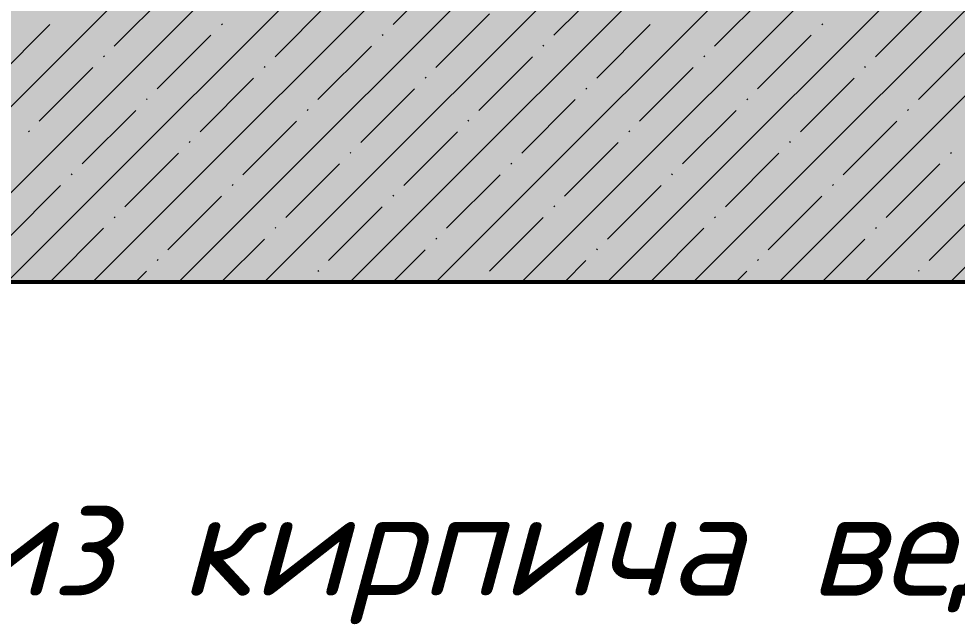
# Model space of a CAD drawing. Header units: millimetres. Extents: x -81576 to 1046824, y -248937 to 691537.
# Drawn here: x -11188 to -8692, y 616929 to 618539 of the extents above; entities that cross this region are included whole.
import ezdxf

# ---------------------------------------------------------------- set-up
doc = ezdxf.new("R2010")
doc.units = ezdxf.units.MM
doc.layers.add('PDF _Геометрия', color=7, linetype='Continuous', true_color=0x1d1d1d)
doc.layers.add('PDF _Сплошная заливка', color=7, linetype='Continuous', true_color=0xffffff)
doc.layers.add('PDF _Текст', color=7, linetype='Continuous')
doc.styles.add('PDF ISOCPEUR Italic', font='isocpeui.ttf')

msp = doc.modelspace()

# ---------------------------------------------------------------- hatches: boundary and pattern name
at = {"layer": 'PDF _Сплошная заливка', "true_color": 0x636466, "transparency": 33554559}
h = msp.add_hatch(color=251, dxfattribs=at)
h.paths.add_polyline_path([(-14198.8, 617839.9), (-46, 617839.9), (-46, 618839.9), (-487.7, 618839.9), (-487.7, 634793.8), (-987.7, 634793.8), (-987.7, 629959.9), (-3957.7, 629959.9), (-3957.7, 629709.9), (-4557.7, 629709.9), (-4557.7, 629409.9), (-5157.7, 629409.9), (-5157.7, 629109.9), (-5757.7, 629109.9), (-5757.7, 628809.9), (-6357.7, 628809.9), (-6357.7, 628509.9), (-6957.7, 628509.9), (-6957.7, 628209.9), (-7557.7, 628209.9), (-7557.7, 627909.9), (-8157.7, 627909.9), (-8157.7, 627609.9), (-8757.7, 627609.9), (-8757.7, 627309.9), (-9357.7, 627309.9), (-9357.7, 627009.9), (-9957.7, 627009.9), (-9957.7, 626709.9), (-10557.7, 626709.9), (-10557.7, 626409.9), (-11157.7, 626409.9), (-11157.7, 626109.9), (-11757.7, 626109.9), (-11757.7, 625579.9), (-18387.7, 625579.9), (-18387.7, 633599.9), (-11037.7, 633599.9), (-11037.7, 634234.5), (-9691.8, 634907.4), (-9784.9, 635093.8), (-9934.9, 634793.8), (-11157.7, 634793.8), (-11157.7, 634509.9), (-11757.7, 634509.9), (-11757.7, 634079.9), (-18387.7, 634079.9), (-18387.7, 634793.8), (-18887.7, 634793.8), (-18887.7, 617839.9), (-18387.7, 617839.9)], flags=0)
h.paths.add_polyline_path([(-9481.2, 618839.9), (-11037.7, 618839.9), (-11037.7, 619074.5), (-4145.8, 622979.9), (-987.7, 622979.9), (-987.7, 618839.9), (-7122.4, 618839.9)], flags=0)
h.paths.add_polyline_path([(-11757.7, 618839.9), (-18387.7, 618839.9), (-18387.7, 625099.9), (-11037.7, 625099.9), (-11037.7, 625834.5), (-3584.2, 629559.9), (-987.7, 629559.9), (-987.7, 623379.9), (-3987.7, 623379.9), (-3987.7, 623429.9), (-4557.7, 623429.9), (-4557.7, 623089.9), (-5157.7, 623089.9), (-5157.7, 622749.9), (-5757.7, 622749.9), (-5757.7, 622409.9), (-6357.7, 622409.9), (-6357.7, 622069.9), (-6957.7, 622069.9), (-6957.7, 621729.9), (-7557.7, 621729.9), (-7557.7, 621389.9), (-8157.7, 621389.9), (-8157.7, 621049.9), (-8757.7, 621049.9), (-8757.7, 620709.9), (-9357.7, 620709.9), (-9357.7, 620369.9), (-9957.7, 620369.9), (-9957.7, 620029.9), (-10557.7, 620029.9), (-10557.7, 619689.9), (-11157.7, 619689.9), (-11157.7, 619349.9), (-11757.7, 619349.9), (-11757.7, 618888.4)], flags=0)

# ---------------------------------------------------------------- linework, layer by layer
at = {"layer": 'PDF _Геометрия', "color": 7, "lineweight": 53}
msp.add_lwpolyline([(-18887.7, 634793.8), (-18887.7, 617839.9), (-46, 617839.9)], dxfattribs=at)
at = {"layer": 'PDF _Геометрия', "color": 250, "lineweight": 9, "true_color": 0x2c2c2c}
for points in [[(-11675.1, 617839.9), (-10675.1, 618839.9)], [(-11447, 617839.9), (-10447, 618839.9)], [(-11218.9, 617839.9), (-10218.9, 618839.9)], [(-10990.8, 617839.9), (-9990.8, 618839.9)], [(-10762.7, 617839.9), (-9762.7, 618839.9)], [(-10534.6, 617839.9), (-9534.6, 618839.9)], [(-10306.5, 617839.9), (-9306.5, 618839.9)], [(-10078.4, 617839.9), (-9078.4, 618839.9)], [(-9850.3, 617839.9), (-8850.3, 618839.9)], [(-9622.2, 617839.9), (-8622.2, 618839.9)], [(-9394.1, 617839.9), (-8394.1, 618839.9)], [(-9166, 617839.9), (-8166, 618839.9)], [(-8937.9, 617839.9), (-7937.9, 618839.9)], [(-8709.8, 617839.9), (-7709.8, 618839.9)], [(-10192.8, 618523.8), (-10050.2, 618666.4)], [(-9765.1, 618495.3), (-9622.5, 618637.9)], [(-10934.1, 618466.8), (-10791.6, 618609.4)], [(-9337.4, 618466.8), (-9194.9, 618609.4)], [(-10506.4, 618438.3), (-10363.9, 618580.9)], [(-8909.7, 618438.3), (-8767.2, 618580.9)], [(-10078.7, 618409.8), (-9936.2, 618552.3)], [(-11247.8, 618381.3), (-11105.2, 618523.8)], [(-10649, 618523.8), (-10646.6, 618526.2)], [(-9651.1, 618381.3), (-9508.5, 618523.8)], [(-9052.3, 618523.8), (-9049.9, 618526.2)], [(-10820.1, 618352.8), (-10677.5, 618495.3)], [(-10221.3, 618495.3), (-10218.9, 618497.7)], [(-9223.4, 618352.8), (-9080.8, 618495.3)], [(-10392.4, 618324.2), (-10249.8, 618466.8)], [(-9793.6, 618466.8), (-9791.3, 618469.2)], [(-8795.7, 618324.2), (-8653.1, 618466.8)], [(-10962.6, 618438.3), (-10960.3, 618440.7)], [(-9365.9, 618438.3), (-9363.6, 618440.7)], [(-9964.7, 618295.7), (-9822.1, 618438.3)], [(-11133.7, 618267.2), (-10991.1, 618409.8)], [(-10534.9, 618409.8), (-10532.6, 618412.1)], [(-9537, 618267.2), (-9394.4, 618409.8)], [(-8938.3, 618409.8), (-8935.9, 618412.1)], [(-10706, 618238.7), (-10563.5, 618381.3)], [(-10107.3, 618381.3), (-10104.9, 618383.6)], [(-9109.3, 618238.7), (-8966.8, 618381.3)], [(-10278.3, 618210.2), (-10135.8, 618352.8)], [(-9679.6, 618352.8), (-9677.2, 618355.1)], [(-10848.6, 618324.2), (-10846.2, 618326.6)], [(-9850.6, 618181.7), (-9708.1, 618324.2)], [(-9251.9, 618324.2), (-9249.5, 618326.6)], [(-11019.7, 618153.2), (-10877.1, 618295.7)], [(-10420.9, 618295.7), (-10418.5, 618298.1)], [(-9423, 618153.2), (-9280.4, 618295.7)], [(-8824.2, 618295.7), (-8821.8, 618298.1)], [(-10592, 618124.7), (-10449.4, 618267.2)], [(-9993.2, 618267.2), (-9990.8, 618269.6)], [(-8995.3, 618124.7), (-8852.7, 618267.2)], [(-11162.2, 618238.7), (-11159.8, 618241.1)], [(-9565.5, 618238.7), (-9563.2, 618241.1)], [(-10164.3, 618096.1), (-10021.7, 618238.7)], [(-10734.5, 618210.2), (-10732.2, 618212.6)], [(-9736.6, 618067.6), (-9594, 618210.2)], [(-9137.8, 618210.2), (-9135.5, 618212.6)], [(-10905.6, 618039.1), (-10763, 618181.7)], [(-10306.8, 618181.7), (-10304.5, 618184)], [(-9308.9, 618039.1), (-9166.4, 618181.7)], [(-8710.2, 618181.7), (-8707.8, 618184)], [(-10477.9, 618010.6), (-10335.4, 618153.2)], [(-9879.2, 618153.2), (-9876.8, 618155.5)], [(-8881.2, 618010.6), (-8738.7, 618153.2)], [(-11048.2, 618124.7), (-11045.8, 618127)], [(-10050.2, 617982.1), (-9907.7, 618124.7)], [(-9451.5, 618124.7), (-9449.1, 618127)], [(-11219.2, 617953.6), (-11076.7, 618096.1)], [(-10620.5, 618096.1), (-10618.1, 618098.5)], [(-9622.5, 617953.6), (-9480, 618096.1)], [(-9023.8, 618096.1), (-9021.4, 618098.5)], [(-10791.6, 617925.1), (-10649, 618067.6)], [(-10192.8, 618067.6), (-10190.4, 618070)], [(-9194.9, 617925.1), (-9052.3, 618067.6)], [(-9765.1, 618039.1), (-9762.7, 618041.5)], [(-10363.9, 617896.6), (-10221.3, 618039.1)], [(-8767.2, 617896.6), (-8624.6, 618039.1)], [(-10934.1, 618010.6), (-10931.7, 618013)], [(-9936.2, 617868), (-9793.6, 618010.6)], [(-9337.4, 618010.6), (-9335.1, 618013)], [(-11104.8, 617839.9), (-10962.6, 617982.1)], [(-10506.4, 617982.1), (-10504.1, 617984.5)], [(-9508.1, 617839.9), (-9365.9, 617982.1)], [(-8909.7, 617982.1), (-8907.4, 617984.5)], [(-10648.6, 617839.9), (-10534.9, 617953.6)], [(-10078.7, 617953.6), (-10076.4, 617955.9)], [(-9051.9, 617839.9), (-8938.3, 617953.6)], [(-10192.4, 617839.9), (-10107.3, 617925.1)], [(-9651.1, 617925.1), (-9648.7, 617927.4)], [(-10820.1, 617896.6), (-10817.7, 617898.9)], [(-9736.2, 617839.9), (-9679.6, 617896.6)], [(-9223.4, 617896.6), (-9221, 617898.9)], [(-10876.7, 617839.9), (-10848.6, 617868)], [(-10392.4, 617868), (-10390, 617870.4)], [(-9280, 617839.9), (-9251.9, 617868)], [(-8795.7, 617868), (-8793.3, 617870.4)], [(-9964.3, 617839.9), (-9962.3, 617841.9)]]:
    msp.add_lwpolyline(points, dxfattribs=at)
at = {"layer": 'PDF _Геометрия', "color": 7, "lineweight": 50}
msp.add_lwpolyline([(-18916.4, 617839.9), (-46, 617839.9)], dxfattribs=at)

# ---------------------------------------------------------------- texts
at = {"layer": 'PDF _Текст', "insert": (-12767.1, 617107.1), "char_height": 279.4, "attachment_point": 4, "style": 'PDF ISOCPEUR Italic'}
msp.add_mtext('Кладка из кирпича ведется от верха', dxfattribs=at)

doc.saveas('drawing.dxf')
